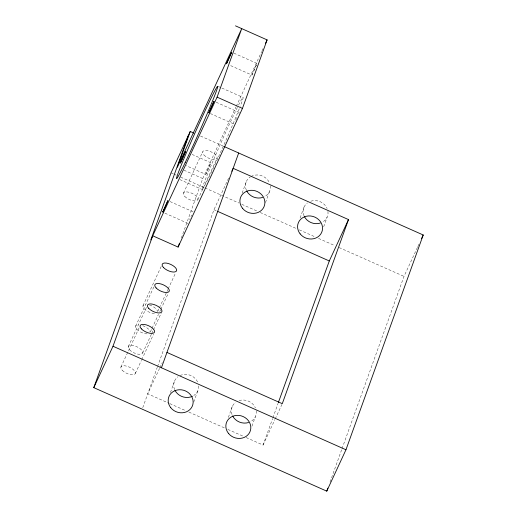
<?xml version="1.0" encoding="UTF-8"?>
<svg xmlns="http://www.w3.org/2000/svg" width="517" height="517" viewBox="0 0 517 517"><rect width="100%" height="100%" fill="white"/><g stroke="black" fill="none" stroke-linecap="round" stroke-linejoin="round"><path stroke-width="0.39" stroke-dasharray="2.58 1.94" d="M181.344 238.033L202.742 178.546L235.939 107.032M142.75 407.7L157.278 367.303M157.549 366.547L213.954 209.728L228.785 177.777M170.442 392.5L174.649 380.809M242.176 193.067L246.376 181.377M193.772 402.019L197.714 391.059M265.505 202.586L269.441 191.626M228.372 417.393L232.314 406.433M300.106 217.961L304.041 207M251.966 426.176L255.379 416.683M323.694 226.743L327.112 217.25M246.176 437.556L263.075 445.059L272.614 418.55M272.886 417.788L278.062 403.396M330.033 482.044L341.769 449.409M342.041 448.653L404.003 276.375L417.49 247.333M189.661 219.557L190.094 218.562M235.765 120.228L236.418 118.736M236.644 118.231L237.09 117.223M190.986 216.552L191.645 215.117M183.445 193.209L202.658 151.817M142.983 305.709L161.181 266.494M236.275 106.302L261.68 51.571M262.022 50.84L263.037 48.65M135.622 326.162L153.827 286.954M128.268 346.616L146.802 306.678M197.862 199.614L217.075 158.221M120.913 367.07L139.112 327.862M157.737 311.389L159.081 308.481M159.417 307.757L167.844 289.604M168.18 288.874L175.599 272.905M150.376 331.843L151.727 328.935M152.063 328.211L158.467 314.414M159.818 311.512L160.49 310.058M160.826 309.334L168.245 293.359M142.686 353.021L151.449 334.144M151.785 333.413L153.135 330.512M153.471 329.788L161.22 313.082M135.325 373.474L141.393 360.407M141.729 359.677L153.53 334.266M159.54 368.408L147.739 393.818L169.046 403.286M159.876 367.677L162.235 362.598M263.075 445.059L274.87 419.649M275.212 418.925L281.952 404.397M417.826 246.609L419.507 242.977M238.835 113.52L239.19 112.848M233.839 53.154L257.039 63.462L251.921 75.075L230.175 65.413M251.921 75.075L257.039 63.462M192.085 154.421L210.93 162.797L205.811 174.403L186.236 165.711M205.811 174.403L210.93 162.797M218.264 86.455L221.166 87.748M221.89 88.071L242.912 97.409M216.184 102.25L239.384 112.557M210.341 113.533L234.266 124.164M200.518 136.042L223.266 146.149M183.89 170.171L202.742 178.546M171.03 172.865L173.24 173.848M173.977 174.177L176.194 175.16M180.614 177.124L204.209 187.606M204.945 187.93L238.86 203M241.807 204.312L257.292 211.188M260.238 212.5L296.364 228.553M299.317 229.865L315.532 237.07M318.485 238.376L334.706 245.588M339.126 247.553L404.003 276.375M179.806 179.567L202.283 189.552M213.954 209.728L216.158 210.703M170.074 201.578L193.274 211.886M164.955 213.191L188.156 223.499M169.776 403.609L185.939 410.789M188.879 412.094L224.876 428.089M227.816 429.394L243.242 436.251M198.651 385.953A12.628 11.4 19.8 0 1 193.765 395.544M174.63 389.631A12.628 11.4 19.8 0 1 177.964 376.764M179.955 375.568A12.628 11.4 19.8 0 1 197.733 382.244M147.119 333.892A7.891 3.386 24.9 0 1 136.921 329.361A7.891 3.386 24.9 0 1 138.55 324.838M142.711 325.658A7.891 3.386 24.9 0 1 150.092 331.63M270.301 185.765A12.628 11.4 19.8 0 1 264.135 196.867M246.357 190.198A12.628 11.4 19.8 0 1 250.325 176.892M250.984 176.497A12.628 11.4 19.8 0 1 269.46 182.811M256.238 410.821A12.628 11.4 19.8 0 1 250.073 421.924M232.01 414.531A12.628 11.4 19.8 0 1 235.629 402.381M239.087 400.617A12.628 11.4 19.8 0 1 255.398 407.861M327.965 211.388A12.628 11.4 19.8 0 1 323.164 221.735M304.028 215.815A12.628 11.4 19.8 0 1 307.363 202.948M310.82 201.184A12.628 11.4 19.8 0 1 327.132 208.435M238.576 105.074A50.511 1.751 -66 0 1 240.237 106.276M239.248 108.796A50.511 1.751 -66 0 1 209.488 176.09A50.511 1.751 -66 0 1 207.608 174.022A50.511 1.751 -66 0 1 237.613 106.987M154.473 313.431A7.891 3.386 24.9 0 1 144.282 308.907A7.891 3.386 24.9 0 1 145.904 304.384M149.432 304.991A7.891 3.386 24.9 0 1 157.452 311.176M122.206 370.269A7.891 3.386 24.9 0 0 134.782 374.192A7.891 3.386 24.9 0 0 127.363 366.359A7.891 3.386 24.9 0 0 122.206 370.269M203.957 155.016A7.891 3.386 24.9 0 0 216.533 158.939A7.891 3.386 24.9 0 0 209.107 151.106A7.891 3.386 24.9 0 0 203.957 155.016M184.743 196.402A7.891 3.386 24.9 0 0 197.32 200.331A7.891 3.386 24.9 0 0 189.894 192.492A7.891 3.386 24.9 0 0 184.743 196.402M129.567 349.815A7.891 3.386 24.9 0 0 142.143 353.738A7.891 3.386 24.9 0 0 134.717 345.905A7.891 3.386 24.9 0 0 129.567 349.815"/><path stroke-width="0.78" d="M224.003 146.479L423.216 234.989L345.97 449.764L326.757 491.15L93.784 387.64L171.03 172.865L190.243 131.473L193.914 133.108M188.324 135.616L150.802 239.933L217.082 97.144L241.73 28.622L177.37 167.269L190.243 131.473M93.784 387.64L112.997 346.248L152.722 235.791L178.094 247.068L242.454 108.415L267.102 39.893L235.493 25.85M178.094 247.068L179.451 243.3M161.433 367.774L238.68 153M278.333 402.64L329.29 260.969L348.497 219.583L233.167 168.342L231.816 171.243M348.497 219.583L282.288 403.674L166.952 352.432M326.757 491.15L327.849 488.113M265.408 43.544L267.102 39.893M421.529 238.621L423.216 234.989M217.082 97.144L242.454 108.415M217.625 211.363L329.29 260.969M112.997 346.248L345.97 449.764M192.408 396.3A12.628 11.4 19.8 0 1 174.966 390.335M262.668 197.442A12.628 11.4 19.8 0 1 246.693 190.902M320.333 223.066A12.628 11.4 19.8 0 1 304.358 216.52M248.606 422.499A12.628 11.4 19.8 0 1 232.631 415.952M162.92 211.634L162.784 212.222L167.902 200.615L162.92 211.634M180.575 162.545L180.439 163.133L185.558 151.52L180.575 162.545M209.03 112.299L208.887 112.893L214.012 101.28L209.03 112.299M226.685 63.21L226.549 63.798L231.668 52.191L226.685 63.21M170.739 407.674A12.628 11.4 19.8 0 0 192.195 406.401A12.628 11.4 19.8 0 0 179.056 389.753A12.628 11.4 19.8 0 0 170.739 407.674M141.419 328.883A7.891 3.386 24.9 0 0 153.995 332.806A7.891 3.386 24.9 0 0 146.576 324.967A7.891 3.386 24.9 0 0 141.419 328.883M156.134 287.969A7.891 3.386 24.9 0 0 168.71 291.898A7.891 3.386 24.9 0 0 161.291 284.059A7.891 3.386 24.9 0 0 156.134 287.969M242.467 208.241A12.628 11.4 19.8 0 0 263.928 206.968A12.628 11.4 19.8 0 0 250.784 190.321A12.628 11.4 19.8 0 0 242.467 208.241M228.404 433.298A12.628 11.4 19.8 0 0 249.866 432.025A12.628 11.4 19.8 0 0 236.721 415.377A12.628 11.4 19.8 0 0 228.404 433.298M185.144 162.674A50.511 1.751 -66 0 0 217.683 86.934A50.511 1.751 -66 0 0 188.841 147.009A50.511 1.751 -66 0 0 185.144 162.674M300.131 233.865A12.628 11.4 19.8 0 0 321.593 232.592A12.628 11.4 19.8 0 0 308.455 215.944A12.628 11.4 19.8 0 0 300.131 233.865M163.488 267.515A7.891 3.386 24.9 0 0 176.064 271.444A7.891 3.386 24.9 0 0 168.645 263.605A7.891 3.386 24.9 0 0 163.488 267.515M148.78 308.423A7.891 3.386 24.9 0 0 161.356 312.352A7.891 3.386 24.9 0 0 153.93 304.513A7.891 3.386 24.9 0 0 148.78 308.423"/></g></svg>
